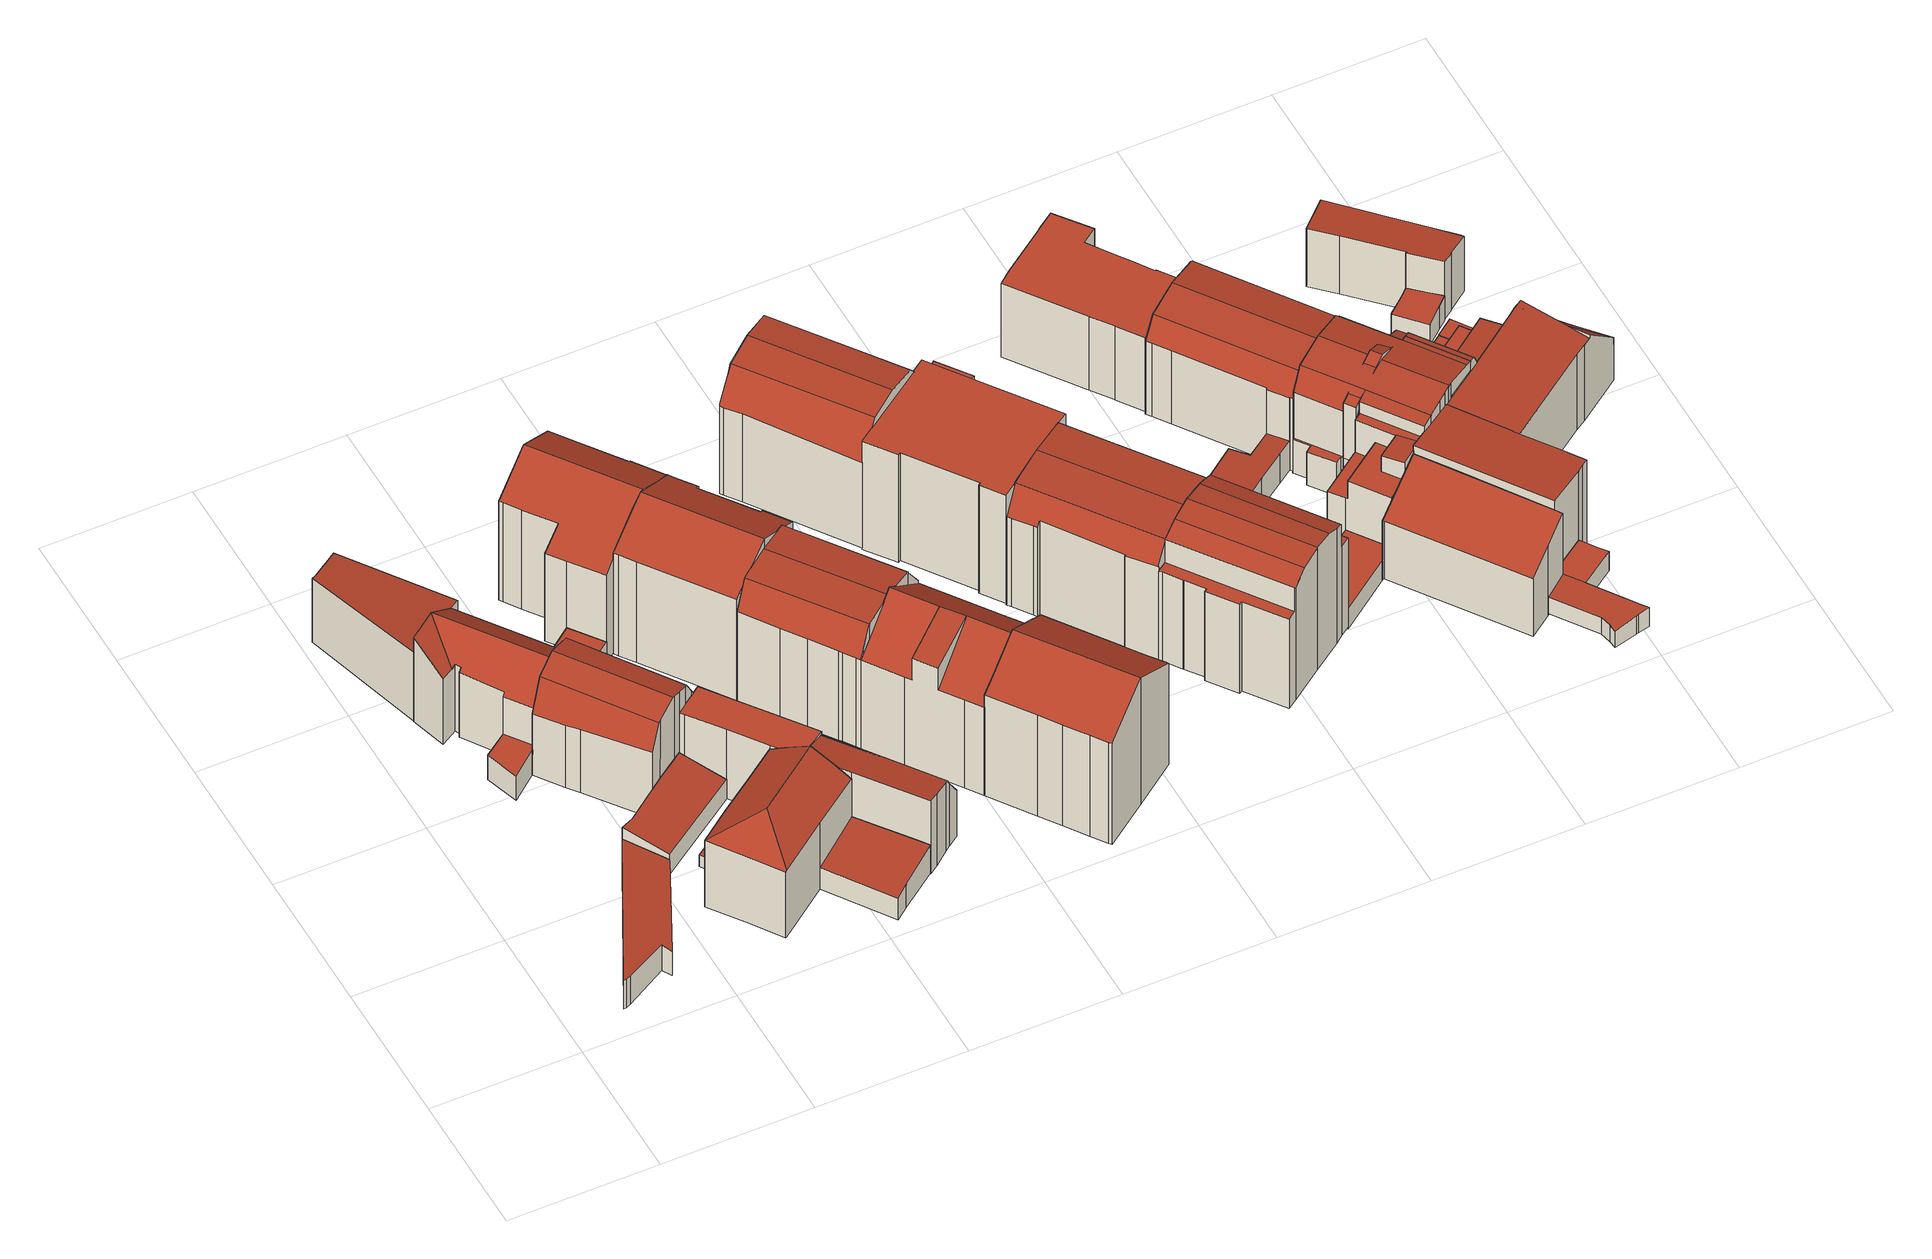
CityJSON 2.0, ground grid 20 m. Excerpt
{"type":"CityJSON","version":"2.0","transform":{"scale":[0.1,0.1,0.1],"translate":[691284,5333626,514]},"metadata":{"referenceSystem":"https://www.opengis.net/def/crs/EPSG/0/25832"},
"CityObjects":{
"building1":{"type":"Building","attributes":{"Gemeindeschluessel":"09162000","HoeheDach":"519.004","HoeheGrund":"514.198","Methode":"2000","NiedrigsteTraufeDesGebaeudes":"518.336","Geometrietyp2DReferenz":"3000","function":"31001_2000","roofType":"1000","measuredHeight":4.81},"geometry":[{"type":"MultiSurface","lod":"2","boundaries":[[[0,1,2,3]],[[4,5,6,7]],[[3,2,5,4]],[[7,8,9,10,0,3,4]],[[8,11,12,9]],[[7,6,11,8]],[[10,13,1,0]],[[9,12,13,10]],[[11,6,5,2,1,13,12]]],"semantics":{"surfaces":[{"type":"WallSurface"},{"type":"GroundSurface"},{"type":"RoofSurface"}],"values":[0,0,0,1,0,0,0,0,2]}}]},
"building2":{"type":"Building","attributes":{"Gemeindeschluessel":"09162000","HoeheDach":"527.493","HoeheGrund":"516.050","Methode":"2000","NiedrigsteTraufeDesGebaeudes":"525.882","Geometrietyp2DReferenz":"3000","function":"31001_1000","roofType":"9999","measuredHeight":11.44,"storeysAboveGround":3},"geometry":[{"type":"MultiSurface","lod":"2","boundaries":[[[14,15,16,17]],[[17,16,18,19]],[[20,14,17,19,21,22,23]],[[23,24,25,20]],[[22,26,24,23]],[[19,18,27,21]],[[21,27,26,22]],[[24,26,27,18,16,15,25]],[[20,25,15,14]]],"semantics":{"surfaces":[{"type":"WallSurface"},{"type":"GroundSurface"},{"type":"RoofSurface"}],"values":[0,0,1,0,0,0,0,2,0]}}]},
"building3":{"type":"Building","attributes":{"Gemeindeschluessel":"09162000","HoeheDach":"530.100","HoeheGrund":"515.892","Methode":"2000","NiedrigsteTraufeDesGebaeudes":"519.700","Geometrietyp2DReferenz":"3000","function":"31001_9998","roofType":"3100","measuredHeight":14.21,"storeysAboveGround":3},"geometry":[{"type":"MultiSurface","lod":"2","boundaries":[[[28,29,30,31,32,33,34,35,36,37]],[[38,39,30,29,40]],[[41,42,43,44,45,46,47]],[[48,34,33,49]],[[50,51,52,53]],[[31,54,55,32]],[[50,56,37,36,57,51]],[[57,36,35,58]],[[48,59,60,58,35,34]],[[61,62,63,64,65,66]],[[47,46,67]],[[39,68,54,31,30]],[[69,70,43,42]],[[41,47,71,72]],[[61,66,73,74]],[[75,72,71,76,77,78,79]],[[80,81,45,44]],[[82,83,70,69]],[[83,82,74,73]],[[67,46,45,81]],[[62,84,40,29,63]],[[52,51,57,58,60]],[[75,56,50,53,59,48,49,55,54,68,85,84,62,61,74,82,69,42,41,72]],[[71,47,67,76]],[[28,79,78,64,63,29]],[[49,33,32,55]],[[77,76,67,81]],[[53,52,60,59]],[[78,77,81,80,65,64]],[[38,85,68,39]],[[85,38,40,84]],[[56,75,79,28,37]],[[83,73,66,65,80,44,43,70]]],"semantics":{"surfaces":[{"type":"RoofSurface"},{"type":"WallSurface"},{"type":"GroundSurface"}],"values":[0,0,1,1,1,1,1,1,1,1,0,1,1,1,1,1,1,1,1,0,1,0,2,0,0,1,0,1,1,1,1,1,0]}}]},
"building4":{"type":"Building","attributes":{"Gemeindeschluessel":"09162000","HoeheDach":"520.916","HoeheGrund":"515.870","Methode":"2000","NiedrigsteTraufeDesGebaeudes":"519.174","Geometrietyp2DReferenz":"3000","function":"31001_2000","roofType":"2100","measuredHeight":5.05},"geometry":[{"type":"MultiSurface","lod":"2","boundaries":[[[86,87,88,89]],[[90,91,92,93]],[[93,92,94,95]],[[89,88,96,97]],[[98,99,100,101]],[[95,102,86,89,97,98,101,90,93]],[[101,100,91,90]],[[92,91,100,99,96,88,87,103,94]],[[95,94,103,102]],[[102,103,87,86]],[[97,96,99,98]]],"semantics":{"surfaces":[{"type":"WallSurface"},{"type":"GroundSurface"},{"type":"RoofSurface"}],"values":[0,0,0,0,0,1,0,2,0,0,0]}}]},
"building5":{"type":"Building","attributes":{"Gemeindeschluessel":"09162000","HoeheDach":"517.820","HoeheGrund":"515.875","Methode":"2000","NiedrigsteTraufeDesGebaeudes":"517.820","Geometrietyp2DReferenz":"3000","function":"31001_2000","roofType":"1000","measuredHeight":1.95},"geometry":[{"type":"MultiSurface","lod":"2","boundaries":[[[104,105,106,107]],[[107,108,109,104]],[[106,110,108,107]],[[108,110,111,109]],[[104,109,111,105]],[[105,111,110,106]]],"semantics":{"surfaces":[{"type":"GroundSurface"},{"type":"WallSurface"},{"type":"RoofSurface"}],"values":[0,1,1,2,1,1]}}]},
"building6":{"type":"Building","attributes":{"Gemeindeschluessel":"09162000","HoeheDach":"531.480","HoeheGrund":"515.932","Methode":"2000","NiedrigsteTraufeDesGebaeudes":"526.236","Geometrietyp2DReferenz":"3000","function":"31001_1000","roofType":"3100","measuredHeight":15.55,"storeysAboveGround":3},"geometry":[{"type":"MultiSurface","lod":"2","boundaries":[[[112,113,114,115,116,117,118,119]],[[72,75,114,113,120]],[[121,122,72,120]],[[89,97,117,116,123]],[[124,125,126,50]],[[98,118,117,97]],[[127,98,97,89,86,128,124,50,56,75,72,122,129]],[[128,130,125,124]],[[122,121,131,129]],[[127,129,131,112,119]],[[132,56,50,126]],[[86,89,123,133,134]],[[132,126,125,130,134,133]],[[86,134,130,128]],[[112,131,121,120,113]],[[133,123,116,115,132]],[[75,56,132,115,114]],[[127,119,118,98]]],"semantics":{"surfaces":[{"type":"RoofSurface"},{"type":"WallSurface"},{"type":"GroundSurface"}],"values":[0,1,1,1,1,1,2,1,1,1,1,1,0,1,0,0,1,1]}}]},
"building7":{"type":"Building","attributes":{"Gemeindeschluessel":"09162000","HoeheDach":"530.020","HoeheGrund":"515.880","Methode":"1000","NiedrigsteTraufeDesGebaeudes":"526.925","Geometrietyp2DReferenz":"3000","function":"31001_9998","roofType":"3200","measuredHeight":14.14,"storeysAboveGround":3},"geometry":[{"type":"MultiSurface","lod":"2","boundaries":[[[135,136,137,138]],[[106,139,136,135]],[[140,141,142,143,144,145,146,107,106,135,138,147,148,149,150,151]],[[152,153,154,155,156,157]],[[143,142,141,140,158,155,154,153]],[[107,159,139,106]],[[157,156,160,161,162,137,136,139,159,163]],[[151,164,158,140]],[[138,137,162,147]],[[146,163,159,107]],[[147,162,161,148]],[[145,144,143,153,152,157,163,146]],[[160,165,150,149,148,161]],[[150,165,164,151]],[[158,164,165,160,156,155]]],"semantics":{"surfaces":[{"type":"WallSurface"},{"type":"GroundSurface"},{"type":"RoofSurface"}],"values":[0,0,1,2,0,0,2,0,0,0,0,0,0,0,2]}}]},
"building8":{"type":"Building","attributes":{"Gemeindeschluessel":"09162000","HoeheDach":"519.552","HoeheGrund":"515.950","Methode":"1000","NiedrigsteTraufeDesGebaeudes":"519.552","Geometrietyp2DReferenz":"3000","function":"31001_2000","roofType":"1000","measuredHeight":3.6},"geometry":[{"type":"MultiSurface","lod":"2","boundaries":[[[166,167,168,169]],[[41,170,171,42]],[[42,166,169,41]],[[169,168,170,41]],[[42,171,167,166]],[[170,168,167,171]]],"semantics":{"surfaces":[{"type":"WallSurface"},{"type":"GroundSurface"},{"type":"RoofSurface"}],"values":[0,0,1,0,0,2]}}]},
"building9":{"type":"Building","attributes":{"Gemeindeschluessel":"09162000","HoeheDach":"520.710","HoeheGrund":"515.980","Methode":"1000","NiedrigsteTraufeDesGebaeudes":"519.557","Geometrietyp2DReferenz":"3000","function":"31001_2000","roofType":"1000","measuredHeight":4.73},"geometry":[{"type":"MultiSurface","lod":"2","boundaries":[[[172,173,174,175]],[[176,177,178,179,175,174]],[[180,181,178,177,182,183]],[[184,183,182,177,176,174,173]],[[180,183,184,185]],[[185,184,173,172]],[[181,180,185,172,175,179,178]]],"semantics":{"surfaces":[{"type":"WallSurface"},{"type":"RoofSurface"},{"type":"GroundSurface"}],"values":[0,0,0,1,0,0,2]}}]},
"building10":{"type":"Building","attributes":{"Gemeindeschluessel":"09162000","HoeheDach":"527.650","HoeheGrund":"516.020","Methode":"2000","NiedrigsteTraufeDesGebaeudes":"523.802","Geometrietyp2DReferenz":"3000","function":"31001_9998","roofType":"1000","measuredHeight":11.63,"storeysAboveGround":2},"geometry":[{"type":"MultiSurface","lod":"2","boundaries":[[[186,187,188,189]],[[190,191,192,193]],[[194,195,196,197]],[[198,199,193,192,189,188,200]],[[198,200,201,202]],[[203,204,205,206]],[[205,187,186,207,208,209,210,206]],[[211,212,213,214]],[[215,213,212,201,200,188,187,205,204,196,195]],[[216,217,191,190]],[[218,215,195,194]],[[189,192,191,217,208,207,186]],[[197,196,204,203]],[[209,208,217,216]],[[199,198,202,211,214,218,194,197,203,206,210,209,216,190,193]],[[214,213,215,218]],[[202,201,212,211]]],"semantics":{"surfaces":[{"type":"WallSurface"},{"type":"RoofSurface"},{"type":"GroundSurface"}],"values":[0,0,0,0,0,0,0,0,1,0,0,1,0,0,2,0,0]}}]},
"building11":{"type":"Building","attributes":{"Gemeindeschluessel":"09162000","HoeheDach":"528.101","HoeheGrund":"515.810","Methode":"2000","NiedrigsteTraufeDesGebaeudes":"523.572","Geometrietyp2DReferenz":"3000","function":"31001_9998","roofType":"2100","measuredHeight":12.29,"storeysAboveGround":2},"geometry":[{"type":"MultiSurface","lod":"2","boundaries":[[[219,220,221,222,223]],[[224,225,226,227]],[[224,228,229,220,219,230,225]],[[231,232,233,223,222,234,235,236,237]],[[238,239,240,241]],[[227,226,239,238]],[[242,243,244,240,239,226,225,230,233,232,231]],[[245,221,220,229]],[[223,233,230,219]],[[246,244,243,247]],[[248,247,243,242,231,237]],[[229,228,224,227,238,241,246,247,248,237,236,235,234,245]],[[234,222,221,245]],[[241,240,244,246]]],"semantics":{"surfaces":[{"type":"RoofSurface"},{"type":"WallSurface"},{"type":"GroundSurface"}],"values":[0,1,1,1,1,1,0,1,1,1,1,2,1,1]}}]},
"building12":{"type":"Building","attributes":{"Gemeindeschluessel":"09162000","HoeheDach":"536.307","HoeheGrund":"515.990","Methode":"2000","NiedrigsteTraufeDesGebaeudes":"530.764","Geometrietyp2DReferenz":"3000","function":"31001_9998","roofType":"3100","measuredHeight":20.32,"storeysAboveGround":4},"geometry":[{"type":"MultiSurface","lod":"2","boundaries":[[[249,250,251,252]],[[253,254,255,256]],[[257,258,254,253]],[[259,260,261,262]],[[252,251,263,264]],[[249,265,262,261,266,250]],[[267,268,269,270]],[[253,256,271,259,262,265,249,252,264,272,273,274,275,267,270,276,277,278,279,280,281,257]],[[277,282,283,278]],[[259,271,256,255,284,260]],[[285,286,287,274,273,272]],[[280,288,289,281]],[[281,289,258,257]],[[264,263,285,272]],[[275,290,268,267]],[[268,290,287,286,285,263,251,250,266,261,260,284,291,269]],[[269,291,282,277,276,270]],[[274,287,290,275]],[[292,288,280,279,278,283]],[[284,255,254,258,289,288,292,283,282,291]]],"semantics":{"surfaces":[{"type":"WallSurface"},{"type":"GroundSurface"},{"type":"RoofSurface"}],"values":[0,0,0,0,0,0,0,1,0,0,0,0,0,0,0,2,0,0,0,2]}}]},
"building13":{"type":"Building","attributes":{"Gemeindeschluessel":"09162000","HoeheDach":"536.549","HoeheGrund":"515.920","Methode":"1000","NiedrigsteTraufeDesGebaeudes":"532.837","Geometrietyp2DReferenz":"3000","function":"31001_1000","roofType":"3100","measuredHeight":20.63,"storeysAboveGround":4},"geometry":[{"type":"MultiSurface","lod":"2","boundaries":[[[293,294,295,296,297,298,299,300,301]],[[300,299,302,303,304,305]],[[303,302,306,307]],[[308,297,296,309]],[[310,295,294,311]],[[308,312,313,314,298,297]],[[315,316,317,318]],[[319,301,300,305]],[[320,321,322,323]],[[318,317,324,325]],[[307,306,326,327]],[[328,329,330,331]],[[311,294,293,332]],[[309,296,295,310]],[[323,322,316,315]],[[298,314,324,317,316,322,321,330,329,326,306,302,299]],[[332,293,301,319]],[[331,330,321,320]],[[313,312,308,309,310,311,332,319,305,304,303,307,327,328,331,320,323,315,318,325]],[[329,328,327,326]],[[325,324,314,313]]],"semantics":{"surfaces":[{"type":"RoofSurface"},{"type":"WallSurface"},{"type":"GroundSurface"}],"values":[0,1,1,1,1,1,1,1,1,1,1,1,1,1,1,0,1,1,2,1,1]}}]},
"building14":{"type":"Building","attributes":{"Gemeindeschluessel":"09162000","HoeheDach":"535.308","HoeheGrund":"515.758","Methode":"2000","NiedrigsteTraufeDesGebaeudes":"530.744","Geometrietyp2DReferenz":"3000","function":"31001_9998","roofType":"3100","measuredHeight":19.55,"storeysAboveGround":4},"geometry":[{"type":"MultiSurface","lod":"2","boundaries":[[[333,334,335,336]],[[337,338,339,340,341,342,335,334,343,344]],[[345,343,334,333]],[[339,346,347,348,349,340]],[[350,351,352,353]],[[336,335,342,354]],[[355,356,353,352,357]],[[358,359,346,339,338]],[[360,361,362,363]],[[364,365,366,367,368]],[[351,350,369,370]],[[371,344,343,345]],[[372,337,344,371]],[[356,359,358,372,371,345,333,336,354,373,374,365,364,360,363,369,350,353]],[[357,352,351,370,362,361,368,367]],[[364,368,361,360]],[[354,342,341,373]],[[365,374,349,348,366]],[[363,362,370,369]],[[337,372,358,338]],[[374,373,341,340,349]],[[357,367,366,348,347,355]],[[359,356,355,347,346]]],"semantics":{"surfaces":[{"type":"WallSurface"},{"type":"RoofSurface"},{"type":"GroundSurface"}],"values":[0,1,0,1,0,0,0,0,0,0,0,0,0,2,1,0,0,0,0,0,0,1,0]}}]},
"building15":{"type":"Building","attributes":{"Gemeindeschluessel":"09162000","HoeheDach":"536.430","HoeheGrund":"515.758","Methode":"2000","NiedrigsteTraufeDesGebaeudes":"530.339","Geometrietyp2DReferenz":"3000","function":"31001_9998","roofType":"2100","measuredHeight":20.67,"storeysAboveGround":4},"geometry":[{"type":"MultiSurface","lod":"2","boundaries":[[[375,376,377,378]],[[379,377,376,380,381,382,383]],[[353,384,385,350]],[[378,377,379,386]],[[387,382,388,389]],[[390,391,375,378,386,392,393,372,358,359,356,353,350,394,395,396,397,398]],[[391,390,399,381,380]],[[400,401,402,403,404,385,384,405,406,388,382,381,399]],[[391,380,376,375]],[[337,407,408,388,406,409,410]],[[395,403,402,396]],[[406,405,356,359,409]],[[396,402,401,397]],[[337,372,393,407]],[[394,404,403,395]],[[372,337,410,358]],[[356,405,384,353]],[[392,386,379,383,387,389,408,407,393]],[[382,387,383]],[[358,410,409,359]],[[394,350,385,404]],[[390,398,400,399]],[[408,389,388]],[[398,397,401,400]]],"semantics":{"surfaces":[{"type":"WallSurface"},{"type":"RoofSurface"},{"type":"GroundSurface"}],"values":[0,1,0,0,1,2,0,1,0,1,0,0,0,0,0,0,0,0,0,0,0,0,0,0]}}]},
"building16":{"type":"Building","attributes":{"Gemeindeschluessel":"09162000","HoeheDach":"537.114","HoeheGrund":"515.760","Methode":"1000","NiedrigsteTraufeDesGebaeudes":"532.757","Geometrietyp2DReferenz":"3000","function":"31001_9998","roofType":"3100","measuredHeight":21.35,"storeysAboveGround":4},"geometry":[{"type":"MultiSurface","lod":"2","boundaries":[[[411,412,413,378]],[[414,415,416,390,417,391]],[[418,419,412,411]],[[420,421,422,423,424,416,415]],[[375,425,414,391]],[[426,422,421,427]],[[398,424,423,428]],[[429,430,431,432]],[[433,420,430,429]],[[428,423,422,426]],[[433,429,432,434,418,411,378,375,391,417,390,398,428,426,427]],[[378,413,425,375]],[[390,416,424,398]],[[432,431,435,434]],[[412,419,435,431,430,420,415,414,425,413]],[[434,435,419,418]],[[427,421,420,433]]],"semantics":{"surfaces":[{"type":"WallSurface"},{"type":"RoofSurface"},{"type":"GroundSurface"}],"values":[0,0,0,1,0,0,0,0,0,0,2,0,0,0,1,0,0]}}]},
"building17":{"type":"Building","attributes":{"Gemeindeschluessel":"09162000","HoeheDach":"535.720","HoeheGrund":"515.846","Methode":"2000","NiedrigsteTraufeDesGebaeudes":"530.258","Geometrietyp2DReferenz":"3000","function":"31001_9998","roofType":"3100","measuredHeight":19.87,"storeysAboveGround":4},"geometry":[{"type":"MultiSurface","lod":"2","boundaries":[[[436,437,438,439]],[[440,441,442,443,444,445,446,447,448,449,450,451,452]],[[453,447,446,454]],[[441,455,456,442]],[[448,457,458,449]],[[459,440,452,460]],[[460,452,451,450,461,437,436,462]],[[445,463,454,446]],[[453,454,463,438,437,461,458,457]],[[444,464,465,439,438,463,445]],[[449,458,461,450]],[[440,459,455,441]],[[459,460,462,465,464,466,456,455]],[[443,466,464,444]],[[436,439,465,462]],[[447,453,457,448]],[[442,456,466,443]]],"semantics":{"surfaces":[{"type":"RoofSurface"},{"type":"GroundSurface"},{"type":"WallSurface"}],"values":[0,1,2,2,2,2,2,2,0,2,2,2,0,2,0,2,2]}}]},
"building18":{"type":"Building","attributes":{"Gemeindeschluessel":"09162000","HoeheDach":"533.993","HoeheGrund":"515.810","Methode":"1000","NiedrigsteTraufeDesGebaeudes":"533.993","Geometrietyp2DReferenz":"3000","function":"31001_9998","roofType":"1000","measuredHeight":18.18,"storeysAboveGround":5},"geometry":[{"type":"MultiSurface","lod":"2","boundaries":[[[467,468,469,470,471,472]],[[473,474,475,476,477,478,468,467,472,479,480,481,482]],[[477,483,484,478]],[[474,485,486,475]],[[478,484,469,468]],[[482,487,488,473]],[[470,469,484,483,489,486,485,488,487,490,491,492,471]],[[471,492,491,480,479,472]],[[473,488,485,474]],[[481,490,487,482]],[[480,491,490,481]],[[476,489,483,477]],[[475,486,489,476]]],"semantics":{"surfaces":[{"type":"WallSurface"},{"type":"GroundSurface"},{"type":"RoofSurface"}],"values":[0,1,0,0,0,0,2,0,0,0,0,0,0]}}]},
"building19":{"type":"Building","attributes":{"Gemeindeschluessel":"09162000","HoeheDach":"518.850","HoeheGrund":"515.830","Methode":"1000","NiedrigsteTraufeDesGebaeudes":"518.850","Geometrietyp2DReferenz":"3000","function":"31001_2000","roofType":"1000","measuredHeight":3.02},"geometry":[{"type":"MultiSurface","lod":"2","boundaries":[[[493,494,495,496]],[[497,495,494,498]],[[499,498,494,493]],[[496,495,497,500]],[[500,497,498,499]],[[499,493,496,500]]],"semantics":{"surfaces":[{"type":"WallSurface"},{"type":"RoofSurface"},{"type":"GroundSurface"}],"values":[0,1,0,0,0,2]}}]},
"building20":{"type":"Building","attributes":{"Gemeindeschluessel":"09162000","HoeheDach":"535.859","HoeheGrund":"515.369","Methode":"2000","NiedrigsteTraufeDesGebaeudes":"530.400","Geometrietyp2DReferenz":"3000","function":"31001_9998","roofType":"3100","measuredHeight":20.49,"storeysAboveGround":5},"geometry":[{"type":"MultiSurface","lod":"2","boundaries":[[[501,502,503,504,505,506]],[[507,508,509,510]],[[511,512,513,514]],[[515,516,517,518]],[[501,519,520,502]],[[521,522,523,524]],[[525,526,527,528]],[[529,530,531,532]],[[533,534,535,536,537]],[[536,535,538,539,540]],[[541,533,537,542]],[[543,544,545,519,501,506]],[[524,523,516,515]],[[543,546,547,507,510,548,549,511,514,550,525,528,551,552,553,554,555,556,557,558,521,524,515,518,529,532,559,544]],[[559,560,545,544]],[[560,559,532,531]],[[555,554,503,502,520,561]],[[553,552,542,537,536,540,504,503,554]],[[539,505,504,540]],[[548,562,563,549]],[[549,563,512,511]],[[556,564,565,557]],[[526,566,513,512,563,562,509,508,541,542,567,527]],[[550,566,526,525]],[[507,547,534,533,541,508]],[[518,517,530,529]],[[555,561,564,556]],[[547,546,538,535,534]],[[514,513,566,550]],[[528,527,567,551]],[[520,519,545,560,531,530,517,516,523,522,568,565,564,561]],[[510,509,562,548]],[[551,567,542,552]],[[557,565,568,558]],[[558,568,522,521]],[[546,543,506,505,539,538]]],"semantics":{"surfaces":[{"type":"RoofSurface"},{"type":"WallSurface"},{"type":"GroundSurface"}],"values":[0,1,1,1,1,1,1,1,0,0,1,1,1,2,1,1,1,1,0,1,1,1,0,1,1,1,1,1,1,1,0,1,1,1,1,1]}}]},
"building21":{"type":"Building","attributes":{"Gemeindeschluessel":"09162000","HoeheDach":"530.270","HoeheGrund":"515.600","Methode":"2000","NiedrigsteTraufeDesGebaeudes":"530.270","Geometrietyp2DReferenz":"3000","function":"51009_1610","roofType":"1000","measuredHeight":14.67},"geometry":[{"type":"MultiSurface","lod":"2","boundaries":[[[569,570,571,572]],[[573,574,575,571,570,576,577]],[[578,576,570,569]],[[572,571,575,579]],[[580,578,569,572,579,581,582]],[[581,574,573,582]],[[580,577,576,578]],[[582,573,577,580]],[[579,575,574,581]]],"semantics":{"surfaces":[{"type":"WallSurface"},{"type":"RoofSurface"},{"type":"GroundSurface"}],"values":[0,1,0,0,2,0,0,0,0]}}]},
"building22":{"type":"Building","attributes":{"Gemeindeschluessel":"09162000","HoeheDach":"534.710","HoeheGrund":"515.458","Methode":"2000","NiedrigsteTraufeDesGebaeudes":"520.038","Geometrietyp2DReferenz":"3000","function":"31001_9998","roofType":"3100","measuredHeight":19.25,"storeysAboveGround":4},"geometry":[{"type":"MultiSurface","lod":"2","boundaries":[[[583,584,585,586]],[[587,588,589,590]],[[591,592,593,594,595,596]],[[597,598,599,600]],[[601,602,603,604,605]],[[606,607,608,609,610,611]],[[612,613,614,615,616,595,594,617,618,619,620,621]],[[622,623,624,625]],[[626,627,608,607]],[[628,629,630,631]],[[632,633,634,635]],[[636,637,588,587]],[[596,595,616,638]],[[639,640,641,642]],[[625,624,643,644]],[[645,620,619,646]],[[645,647,648,621,620]],[[649,650,651,652]],[[644,643,653,654]],[[632,655,612,621,648,633]],[[656,657,658,659]],[[660,601,605,661,662,663]],[[664,665,592,591]],[[666,667,668,669]],[[670,671,655,632,635,640,639]],[[664,591,596,638,653,643,624,623,628,631]],[[646,619,618,672]],[[660,663,657,656]],[[600,599,673,674]],[[674,673,627,626]],[[671,675,613,612,655]],[[676,617,594,593]],[[652,651,677,678]],[[669,668,679,680]],[[622,659,658,629,628,623]],[[681,654,653,638,616,615]],[[604,603,682,679,668,667,683]],[[673,599,598,630,629,658,657,663,662,609,608,627]],[[597,665,664,631,630,598]],[[642,641,650,649]],[[684,614,613,675]],[[685,682,603,602]],[[661,605,604,683,611,610]],[[637,585,584,686,677,651,650,641,640,635,634,589,588]],[[681,615,614,684]],[[586,585,637,636]],[[680,679,682,685]],[[601,660,656,659,622,625,644,654,681,684,675,671,670,639,642,649,652,678,687,583,586,636,587,590,647,645,646,672,676,593,592,665,597,600,674,626,607,606,666,669,680,685,602]],[[647,590,589,634,633,648]],[[678,677,686,687]],[[662,661,610,609]],[[666,606,611,683,667]],[[687,686,584,583]],[[672,618,617,676]]],"semantics":{"surfaces":[{"type":"WallSurface"},{"type":"RoofSurface"},{"type":"GroundSurface"}],"values":[0,0,0,0,0,0,1,0,0,0,1,0,0,0,0,0,0,0,0,1,0,0,0,0,0,1,0,0,0,0,0,0,0,0,0,0,1,1,0,0,0,0,1,1,0,0,0,2,0,0,1,0,0,0]}}]},
"building23":{"type":"Building","attributes":{"Gemeindeschluessel":"09162000","HoeheDach":"518.403","HoeheGrund":"515.100","Methode":"1000","NiedrigsteTraufeDesGebaeudes":"518.403","Geometrietyp2DReferenz":"3000","function":"31001_9998","roofType":"1000","measuredHeight":3.3,"storeysAboveGround":1},"geometry":[{"type":"MultiSurface","lod":"2","boundaries":[[[688,689,690,691]],[[689,692,693,694,695,690]],[[696,693,692,697]],[[697,688,691,698,699,696]],[[690,695,694,699,698,691]],[[697,692,689,688]],[[699,694,693,696]]],"semantics":{"surfaces":[{"type":"WallSurface"},{"type":"RoofSurface"},{"type":"GroundSurface"}],"values":[0,1,0,2,0,0,0]}}]},
"building24":{"type":"Building","attributes":{"Gemeindeschluessel":"09162000","HoeheDach":"528.251","HoeheGrund":"515.930","Methode":"2000","NiedrigsteTraufeDesGebaeudes":"519.371","Geometrietyp2DReferenz":"3000","function":"31001_9998","roofType":"1000","measuredHeight":12.32,"storeysAboveGround":4},"geometry":[{"type":"MultiSurface","lod":"2","boundaries":[[[700,701,702,703]],[[704,705,706,707]],[[708,709,710,711]],[[712,713,714,708,711,715,700,703,716,717,718,704,707,719,720,721,722,723,724,725,726]],[[701,727,710,709,728,729,730,731,732,733,734,706,705,735,736,737,702]],[[733,732,721,720,719,734]],[[738,739,740,741,742]],[[707,706,734,719]],[[729,738,742,730]],[[714,728,709,708]],[[741,740,726,725,724,743]],[[741,743,742]],[[703,702,737,716]],[[714,713,712,739,738,729,728]],[[715,711,710,727,701,700]],[[731,730,742,743,724,723,722]],[[716,737,736,717]],[[736,735,705,704,718,717]],[[721,732,731,722]],[[726,740,739,712]]],"semantics":{"surfaces":[{"type":"WallSurface"},{"type":"GroundSurface"},{"type":"RoofSurface"}],"values":[0,0,0,1,2,0,2,0,0,0,0,2,0,0,0,0,0,0,0,0]}}]},
"building25":{"type":"Building","attributes":{"Gemeindeschluessel":"09162000","HoeheDach":"529.175","HoeheGrund":"515.410","Methode":"1000","NiedrigsteTraufeDesGebaeudes":"525.051","Geometrietyp2DReferenz":"3000","function":"31001_1000","roofType":"2100","measuredHeight":13.77,"storeysAboveGround":2},"geometry":[{"type":"MultiSurface","lod":"2","boundaries":[[[744,745,746,747,748,749]],[[750,751,752,753]],[[753,752,746,745]],[[754,755,756,757]],[[758,759,760,761,756,755]],[[749,748,754,757]],[[760,759,762,763]],[[753,745,744,749,757,756,761,760,763,750]],[[763,762,751,750]],[[748,747,746,752,751,762,759,758,755,754]]],"semantics":{"surfaces":[{"type":"WallSurface"},{"type":"GroundSurface"},{"type":"RoofSurface"}],"values":[0,0,0,0,0,0,0,1,0,2]}}]},
"building26":{"type":"Building","attributes":{"Gemeindeschluessel":"09162000","HoeheDach":"532.420","HoeheGrund":"515.209","Methode":"2000","NiedrigsteTraufeDesGebaeudes":"520.820","Geometrietyp2DReferenz":"3000","function":"31001_9998","roofType":"3100","measuredHeight":17.21,"storeysAboveGround":5},"geometry":[{"type":"MultiSurface","lod":"2","boundaries":[[[764,765,766,767,768]],[[769,770,771,772,773,774,775]],[[776,777,778,779,780]],[[781,782,783,784]],[[785,786,787,788,789]],[[790,791,792,793,794,795]],[[765,796,797,766]],[[773,772,798,795,794]],[[799,800,785,789,797,796]],[[801,802,803,804,779,778,805]],[[806,807,808,783,782,809,775,774,793,792]],[[810,811,772,771]],[[812,813,814,787,786]],[[815,809,782,781]],[[788,816,817,770,769,818,819]],[[817,810,771,770]],[[820,806,792,791]],[[821,822,823,803,802]],[[824,825,826,811]],[[827,828,826,825]],[[821,829,827,825,824,830,831,832,833,834,815,781,784,835,836,820,791,790,777,776,822]],[[804,837,780,779]],[[835,808,807,836]],[[800,812,786,785]],[[788,819,767,766,797,789]],[[829,838,828,827]],[[832,831,799,796,765,764]],[[788,787,814,816]],[[832,764,768,833]],[[815,834,818,769,775,809]],[[777,790,795,798,805,778]],[[831,830,813,812,800,799]],[[804,839,837]],[[830,824,811,810,817,816,814,813]],[[772,811,826,828,838,801,805,798]],[[803,823,839,804]],[[784,783,808,835]],[[836,807,806,820]],[[774,773,794,793]],[[822,776,780,837,839,823]],[[834,833,768,767,819,818]],[[829,821,802,801,838]]],"semantics":{"surfaces":[{"type":"RoofSurface"},{"type":"WallSurface"},{"type":"GroundSurface"}],"values":[0,1,1,1,1,1,1,0,0,0,0,0,0,1,0,1,1,1,1,1,2,0,1,1,1,1,1,1,1,1,1,1,1,1,0,0,1,1,1,1,1,1]}}]},
"building27":{"type":"Building","attributes":{"Gemeindeschluessel":"09162000","HoeheDach":"532.870","HoeheGrund":"515.170","Methode":"1000","NiedrigsteTraufeDesGebaeudes":"530.035","Geometrietyp2DReferenz":"3000","function":"51009_1610","roofType":"3100","measuredHeight":17.7},"geometry":[{"type":"MultiSurface","lod":"2","boundaries":[[[815,840,841,781]],[[841,842,843,844,845,781]],[[846,847,843,842]],[[815,848,849,847,846,840]],[[848,815,781,845,844,849]],[[840,846,842,841]],[[844,843,847,849]]],"semantics":{"surfaces":[{"type":"WallSurface"},{"type":"RoofSurface"},{"type":"GroundSurface"}],"values":[0,0,1,0,2,1,0]}}]},
"building28":{"type":"Building","attributes":{"Gemeindeschluessel":"09162000","HoeheDach":"518.919","HoeheGrund":"515.660","Methode":"1000","NiedrigsteTraufeDesGebaeudes":"518.424","Geometrietyp2DReferenz":"3000","function":"31001_2000","roofType":"1000","measuredHeight":3.26},"geometry":[{"type":"MultiSurface","lod":"2","boundaries":[[[850,851,852,853]],[[854,855,856,857]],[[853,852,858,859]],[[856,855,860,861,862,863,858,852,851,864,865]],[[866,864,851,850]],[[867,862,861,868]],[[869,863,862,867]],[[870,860,855,854]],[[857,856,865,871]],[[871,865,864,866]],[[859,858,863,869]],[[871,866,850,853,859,869,867,868,870,854,857]],[[868,861,860,870]]],"semantics":{"surfaces":[{"type":"WallSurface"},{"type":"RoofSurface"},{"type":"GroundSurface"}],"values":[0,0,0,1,0,0,0,0,0,0,0,2,0]}}]},
"building29":{"type":"Building","attributes":{"Gemeindeschluessel":"09162000","HoeheDach":"518.617","HoeheGrund":"515.450","Methode":"1000","NiedrigsteTraufeDesGebaeudes":"518.617","Geometrietyp2DReferenz":"3000","function":"31001_2000","roofType":"1000","measuredHeight":3.17},"geometry":[{"type":"MultiSurface","lod":"2","boundaries":[[[872,873,874,875,876,877,878]],[[879,876,875,880]],[[750,873,872,763]],[[880,875,874,881]],[[760,882,879,880,881,750,763]],[[881,874,873,750]],[[882,877,876,879]],[[760,878,877,882]],[[763,872,878,760]]],"semantics":{"surfaces":[{"type":"RoofSurface"},{"type":"WallSurface"},{"type":"GroundSurface"}],"values":[0,1,1,1,2,1,1,1,1]}}]},
"building30":{"type":"Building","attributes":{"Gemeindeschluessel":"09162000","HoeheDach":"531.482","HoeheGrund":"515.206","Methode":"2000","NiedrigsteTraufeDesGebaeudes":"526.682","Geometrietyp2DReferenz":"3000","function":"31001_9998","roofType":"2100","measuredHeight":16.28},"geometry":[{"type":"MultiSurface","lod":"2","boundaries":[[[883,849,884,885,886,887]],[[888,889,890,844]],[[888,776,891,892,893,889]],[[894,895,887,886,896]],[[776,822,823,839,897,891]],[[897,898,892,891]],[[822,776,888,844,849,883,899]],[[822,899,895,894,823]],[[898,897,839,896,886,885,900]],[[883,887,895,899]],[[893,892,898,900]],[[844,890,884,849]],[[823,894,896,839]],[[900,885,884,890,889,893]]],"semantics":{"surfaces":[{"type":"WallSurface"},{"type":"RoofSurface"},{"type":"GroundSurface"}],"values":[0,0,0,1,0,1,2,0,0,0,0,0,1,1]}}]},
"building31":{"type":"Building","attributes":{"Gemeindeschluessel":"09162000","HoeheDach":"530.607","HoeheGrund":"515.268","Methode":"2000","NiedrigsteTraufeDesGebaeudes":"522.481","Geometrietyp2DReferenz":"3000","function":"31001_1000","roofType":"2100","measuredHeight":15.34,"storeysAboveGround":3},"geometry":[{"type":"MultiSurface","lod":"2","boundaries":[[[901,902,903,904]],[[905,906,907,908,909,910,911,912,913,914,903,902,915,916]],[[917,918,919,920]],[[921,922,923,924]],[[925,915,902,901]],[[926,913,912,927]],[[928,929,930,931]],[[909,932,910]],[[932,933,910]],[[934,911,910]],[[925,924,923,935,916,915]],[[936,937,938,939,940,941,928,931,942,943,944,921,924,925,901,904,945,926,927,946,947,917,920,948]],[[920,919,949,948]],[[933,949,919,918,950,951,910]],[[940,952,953,941]],[[937,907,906,938]],[[947,950,918,917]],[[942,954,955,943]],[[936,948,949,933,932,909,908]],[[946,927,912,911,934,956]],[[952,957,958,935,923,922,959,955,954,930,929,953]],[[931,930,954,942]],[[943,955,959,944]],[[910,951,956,934]],[[916,935,958,905]],[[945,914,913,926]],[[936,908,907,937]],[[952,940,939,957]],[[939,938,906,905,958,957]],[[904,903,914,945]],[[929,928,941,953]],[[944,959,922,921]],[[947,946,956,951,950]]],"semantics":{"surfaces":[{"type":"WallSurface"},{"type":"RoofSurface"},{"type":"GroundSurface"}],"values":[0,1,0,0,0,0,0,0,1,0,0,2,0,1,0,0,0,0,0,0,1,0,0,1,0,0,0,0,0,0,0,0,0]}}]},
"building32":{"type":"Building","attributes":{"Gemeindeschluessel":"09162000","HoeheDach":"529.738","HoeheGrund":"514.950","Methode":"2000","NiedrigsteTraufeDesGebaeudes":"523.780","Geometrietyp2DReferenz":"3000","function":"31001_9998","roofType":"1000","measuredHeight":14.79,"storeysAboveGround":3},"geometry":[{"type":"MultiSurface","lod":"2","boundaries":[[[960,961,962,963,964,965,966,967,968]],[[966,965,964,969,970,971,972,967]],[[973,962,961,960,974,975,976]],[[977,960,968,978]],[[969,964,963,979]],[[980,975,974,981]],[[980,982,976,975]],[[983,978,968,967,972,984,985]],[[986,981,974,960,977]],[[979,987,988,989,990,985,984,972,971,970,969]],[[991,973,976,982]],[[986,977,978,983]],[[990,989,988,991,982,980,981,986,983,985]],[[988,987,979,963,962,973,991]]],"semantics":{"surfaces":[{"type":"RoofSurface"},{"type":"WallSurface"},{"type":"GroundSurface"}],"values":[0,1,1,1,1,0,1,1,1,2,0,0,1,1]}}]},
"building33":{"type":"Building","attributes":{"Gemeindeschluessel":"09162000","HoeheDach":"519.460","HoeheGrund":"515.270","Methode":"1000","NiedrigsteTraufeDesGebaeudes":"518.616","Geometrietyp2DReferenz":"3000","function":"31001_9998","roofType":"2100","measuredHeight":4.19},"geometry":[{"type":"MultiSurface","lod":"2","boundaries":[[[992,993,994,995]],[[996,997,998,999,1000,1001,1002,1003,994,993]],[[1004,1005,997,996,993,992]],[[1006,1007,1008,1000,999,998]],[[994,1003,1002,1009,1010,995]],[[1006,998,997,1005]],[[1001,1000,1008,1011,1009,1002]],[[1007,1006,1005,1004,992,995,1010,1009,1011,1008]]],"semantics":{"surfaces":[{"type":"WallSurface"},{"type":"RoofSurface"},{"type":"GroundSurface"}],"values":[0,1,0,0,0,0,0,2]}}]},
"building34":{"type":"Building","attributes":{"Gemeindeschluessel":"09162000","HoeheDach":"525.306","HoeheGrund":"515.550","Methode":"1000","NiedrigsteTraufeDesGebaeudes":"524.651","Geometrietyp2DReferenz":"3000","function":"31001_1000","roofType":"1000","measuredHeight":9.76,"storeysAboveGround":2},"geometry":[{"type":"MultiSurface","lod":"2","boundaries":[[[1012,1013,1014,1015,1016,1017,1018,1019,1020,1021,1022]],[[1015,1023,1024,1016]],[[1025,1026,1022,1021,1020,1027]],[[1016,1024,1028,1017]],[[1028,1024,1023,1029,1030,1031,1026,1025,1027,1032,1033]],[[1019,1032,1027,1020]],[[1018,1033,1032,1019]],[[1014,1013,1012,1031,1030,1029]],[[1022,1026,1031,1012]],[[1014,1029,1023,1015]],[[1017,1028,1033,1018]]],"semantics":{"surfaces":[{"type":"GroundSurface"},{"type":"WallSurface"},{"type":"RoofSurface"}],"values":[0,1,1,1,2,1,1,1,1,1,1]}}]}
},
"vertices":[
[77,40,2],[77,40,50],[74,40,50],[74,40,2],[174,242,2],[174,242,50],[211,193,44],[211,193,2],[148,62,2],[141,75,2],[84,43,2],[148,62,43],[141,75,45],[84,43,49],
[13,712,20],[13,712,126],[52,741,119],[52,741,20],[146,609,119],[146,609,20],[8,709,20],[128,596,20],[62,548,20],[56,544,20],[56,544,135],[8,709,127],[62,548,134],[128,596,122],
[185,441,161],[92,570,161],[87,506,128],[92,509,132],[96,501,132],[92,498,128],[126,448,126],[122,445,122],[147,411,122],[157,420,133],[56,544,161],[70,496,129],[62,548,161],[258,496,19],[228,537,19],[228,537,57],[228,536,57],[228,536,60],[229,535,60],[258,496,60],[126,448,19],[92,498,19],[140,406,19],[140,406,60],[105,378,60],[105,378,19],[92,509,19],[96,501,19],[157,420,19],[147,411,60],[122,445,60],[91,423,19],[91,423,60],[146,609,19],[128,596,19],[128,596,126],[132,599,122],[132,599,57],[146,609,57],[227,504,65],[70,496,19],[212,559,19],[212,559,57],[229,475,60],[229,475,19],[149,611,57],[149,611,19],[185,442,19],[225,471,60],[224,471,60],[224,471,122],[185,442,161],[195,511,57],[195,511,60],[194,546,19],[194,546,57],[62,548,19],[56,544,19],
[233,281,19],[233,281,69],[249,293,69],[249,293,19],[324,270,19],[324,270,52],[211,193,52],[211,193,19],[174,242,69],[174,242,19],[277,312,69],[277,312,19],[287,319,19],[287,319,69],[291,314,67],[291,314,19],[191,250,19],[191,250,68],
[247,189,19],[290,219,19],[311,192,19],[267,161,19],[267,161,38],[247,189,38],[311,192,38],[290,219,38],
[302,331,164],[212,461,164],[185,442,174],[184,441,175],[275,311,175],[277,312,174],[287,319,170],[299,328,165],[229,475,126],[320,343,126],[320,343,19],[249,293,165],[165,371,19],[165,371,124],[140,406,122],[299,328,19],[177,356,19],[312,337,19],[177,356,125],[312,337,144],[157,420,164],[247,291,164],[233,281,131],
[357,225,19],[357,225,130],[369,210,141],[369,210,19],[311,192,130],[355,93,19],[287,43,19],[286,43,19],[285,42,19],[258,81,19],[224,128,19],[224,129,19],[382,192,19],[388,183,19],[389,183,19],[408,157,19],[420,140,19],[258,81,130],[285,42,129],[286,43,130],[287,43,130],[298,117,160],[224,128,131],[355,93,130],[267,161,130],[389,183,160],[388,183,160],[382,192,154],[224,129,130],[420,140,130],[408,157,142],
[266,566,19],[266,566,56],[297,525,56],[297,525,19],[258,496,56],[228,537,56],
[355,93,20],[355,93,56],[420,140,67],[420,140,20],[470,73,67],[481,58,67],[481,58,20],[470,73,20],[431,21,20],[480,57,20],[480,57,67],[431,21,59],[414,8,56],[414,8,20],
[325,347,131],[325,347,136],[421,218,136],[421,218,131],[379,307,20],[379,307,98],[437,230,98],[437,230,20],[287,319,20],[287,319,136],[299,328,136],[299,328,20],[382,192,20],[421,218,20],[382,192,136],[369,210,136],[369,210,20],[312,337,20],[312,337,136],[320,343,136],[320,343,20],[325,347,130],[341,358,98],[341,358,20],[325,347,20],[357,225,20],[357,225,136],[324,270,136],[324,270,20],[291,314,136],[368,323,20],[368,323,98],[291,314,20],
[517,85,130],[520,87,125],[535,98,96],[437,230,96],[420,218,130],[513,82,18],[513,82,133],[494,67,138],[494,67,18],[517,85,18],[520,87,18],[517,85,132],[382,192,141],[413,213,133],[420,218,132],[437,230,18],[420,218,18],[413,213,18],[382,192,18],[481,58,18],[481,58,141],[420,140,141],[420,140,18],[383,191,141],[388,183,141],[408,157,141],[535,98,18],[408,157,18],[388,183,18],[383,191,18],
[311,536,20],[311,536,179],[297,525,168],[297,525,20],[423,619,20],[423,619,187],[406,606,199],[406,606,20],[425,620,20],[425,620,186],[369,579,20],[369,579,220],[354,568,210],[354,568,20],[266,566,168],[266,566,20],[321,543,20],[321,543,186],[234,667,20],[234,667,187],[231,671,187],[231,671,20],[373,582,20],[249,589,20],[275,607,20],[276,608,20],[248,647,20],[282,708,20],[332,745,20],[335,741,20],[349,721,20],[394,659,20],[396,660,20],[332,745,187],[335,741,187],[373,582,223],[249,589,168],[275,607,186],[276,608,187],[394,659,187],[396,660,186],[248,647,187],[282,708,223],[349,721,187],
[315,530,189],[329,511,189],[405,405,189],[423,418,201],[461,445,225],[462,446,225],[368,578,225],[354,568,217],[311,536,189],[369,579,225],[369,579,19],[368,578,19],[354,568,19],[406,606,200],[406,606,19],[461,445,19],[423,418,19],[405,405,19],[329,511,19],[462,446,19],[498,472,19],[498,472,202],[492,516,19],[492,516,191],[496,519,188],[496,519,19],[311,536,19],[447,586,19],[447,586,189],[443,583,191],[443,583,19],[519,487,188],[519,487,19],[423,619,189],[423,619,19],[427,613,19],[427,613,189],[441,594,189],[441,594,19],[315,530,19],
[482,297,18],[482,297,168],[459,329,169],[459,329,18],[499,273,167],[504,276,179],[516,285,208],[421,416,208],[405,404,170],[438,358,169],[485,293,168],[495,278,168],[485,293,18],[517,285,208],[555,312,213],[459,444,213],[423,418,208],[615,354,18],[615,354,169],[595,340,205],[595,340,18],[438,358,18],[558,314,213],[558,314,18],[594,339,208],[504,276,18],[517,285,18],[519,487,18],[519,487,169],[598,378,168],[598,378,18],[498,472,18],[461,445,18],[461,445,213],[497,472,208],[498,472,207],[611,359,18],[611,359,169],[495,278,18],[499,273,18],[405,404,18],[423,418,18],
[614,156,18],[614,156,188],[593,141,167],[593,141,18],[578,162,167],[650,183,224],[651,183,224],[616,232,224],[558,190,167],[595,340,185],[615,354,165],[578,162,18],[558,190,203],[595,260,224],[538,218,203],[689,211,18],[650,183,18],[556,193,18],[532,226,18],[680,264,18],[693,247,18],[699,238,18],[707,227,18],[709,225,18],[689,211,184],[709,225,163],[707,227,164],[699,238,164],[693,247,164],[680,264,164],[558,314,224],[557,314,224],[532,226,167],[538,218,167],[517,285,184],[504,276,172],
[633,85,18],[633,85,188],[593,141,188],[650,183,231],[651,183,231],[689,211,203],[651,183,18],[652,58,18],[652,58,188],[748,47,231],[806,89,188],[804,93,188],[789,112,188],[709,225,188],[614,156,203],[804,93,18],[806,89,18],[789,112,18],[690,5,18],[690,5,188],[687,8,188],[687,8,18],[748,47,18],[673,28,18],[673,28,188],
[705,598,217],[741,623,210],[629,777,210],[594,752,217],[554,684,19],[539,704,19],[536,708,19],[537,710,19],[554,722,19],[633,781,19],[652,794,19],[653,793,19],[656,789,19],[671,769,19],[764,639,19],[704,598,19],[644,556,19],[653,793,174],[652,794,174],[539,704,166],[536,708,167],[656,789,174],[671,769,174],[554,684,167],[644,556,163],[764,639,174],[670,574,210],[633,781,203],[554,722,200],[559,726,210],[537,710,168],
[644,555,18],[672,517,18],[672,517,200],[644,555,200],[644,556,200],[644,556,18],[856,476,18],[770,414,18],[754,403,18],[733,432,18],[736,434,18],[675,519,18],[667,572,18],[704,598,18],[764,640,18],[874,488,18],[736,434,200],[675,519,200],[770,414,200],[754,403,200],[874,488,200],[856,476,200],[733,432,200],[764,640,200],[704,598,200],[667,572,200],
[840,759,18],[840,759,49],[871,717,49],[871,717,18],[783,653,49],[753,695,49],[753,695,18],[783,653,18],
[1078,184,203],[978,323,203],[970,317,207],[956,307,214],[1055,168,214],[1069,177,207],[972,109,14],[972,109,164],[936,159,164],[936,159,14],[909,196,14],[909,196,164],[892,219,164],[892,219,14],[1033,285,14],[1033,285,164],[1059,248,164],[1059,248,14],[1078,184,164],[978,323,164],[1020,293,14],[1020,293,164],[1029,282,164],[1029,282,14],[875,243,14],[875,243,164],[872,246,164],[872,246,14],[1055,245,14],[1055,245,164],[1056,244,164],[1056,244,14],[984,118,203],[985,118,203],[1004,132,214],[905,270,214],[885,255,203],[1029,149,218],[1030,150,219],[930,288,219],[984,118,164],[885,255,164],[1069,177,14],[1079,185,14],[1079,185,164],[1029,149,14],[985,118,14],[932,156,14],[905,193,14],[891,221,14],[873,247,14],[885,255,14],[929,288,14],[970,317,14],[979,324,14],[992,333,14],[1008,311,14],[1012,305,14],[1092,194,14],[1092,194,164],[979,324,164],[932,156,164],[905,193,164],[992,333,164],[1008,311,164],[891,221,164],[873,247,164],[1012,305,164],
[1041,290,16],[1041,290,163],[1033,285,163],[1033,285,16],[1012,305,163],[1020,293,163],[1029,282,163],[1020,319,163],[1008,311,163],[1020,319,16],[1029,282,16],[1008,311,16],[1020,293,16],[1012,305,16],
[778,370,15],[778,370,165],[775,375,165],[775,375,15],[754,403,15],[754,403,164],[770,414,199],[770,414,15],[1077,471,60],[1077,471,15],[956,382,15],[956,382,167],[957,383,164],[957,383,60],[1127,472,15],[1127,472,138],[1055,574,138],[1055,574,15],[1201,483,15],[1241,512,15],[1241,512,164],[1240,511,166],[1201,483,175],[1127,667,15],[1048,611,15],[1048,611,163],[1050,613,166],[1089,640,175],[1127,667,167],[974,320,202],[979,324,191],[992,333,167],[990,334,168],[992,335,164],[899,462,165],[883,485,165],[878,491,165],[874,488,173],[859,478,202],[1124,433,15],[1124,433,64],[1088,408,64],[1088,408,15],[1035,602,15],[1035,602,138],[1144,447,64],[1144,447,136],[1126,471,136],[1126,471,62],[930,288,207],[815,446,207],[771,415,202],[886,256,202],[758,398,15],[758,398,164],[992,335,64],[885,255,15],[885,255,199],[873,247,173],[873,247,15],[1039,372,64],[1039,372,15],[874,488,15],[878,491,15],[856,476,15],[856,476,202],[872,246,15],[872,246,171],[846,281,169],[846,281,15],[1015,352,64],[1015,352,15],[970,317,202],[1146,444,15],[1146,444,137],[1144,447,137],[1144,447,15],[1160,454,15],[1200,483,175],[1161,455,166],[1160,454,165],[1094,449,62],[1094,449,15],[1144,679,15],[1144,679,137],[1149,672,137],[1149,672,15],[929,288,15],[970,317,15],[883,485,15],[1040,595,138],[1040,595,15],[979,324,15],[899,462,15],[847,281,170],[847,281,15],[1164,651,137],[1164,651,15],[990,334,15],[1255,522,137],[1129,668,166],[992,333,15],[1255,522,15],[782,373,173],[782,373,15],
[1092,194,11],[1092,194,44],[1056,244,44],[1056,244,11],[1162,245,44],[1181,259,44],[1146,308,44],[1070,254,44],[1181,259,11],[1162,245,11],[1070,254,11],[1146,308,11],
[992,662,19],[992,662,143],[925,755,143],[925,755,19],[1027,829,19],[1027,829,143],[1061,784,143],[1061,784,19],[1035,602,19],[1035,602,143],[1012,634,143],[1012,634,19],[1127,667,19],[1118,661,19],[1048,611,19],[1012,635,19],[943,769,19],[999,809,19],[1007,815,19],[1041,769,19],[1063,737,19],[1075,720,19],[1094,692,19],[1095,693,19],[1121,712,19],[1121,711,19],[1144,679,19],[1012,635,143],[1048,611,143],[1118,661,143],[1095,693,143],[1094,692,143],[1075,720,143],[1063,737,143],[1041,769,143],[1007,815,143],[999,809,143],[943,769,143],[1118,661,58],[1127,667,58],[1144,679,58],[1121,711,54],[1095,693,54],[1121,712,54],
[1254,116,14],[1276,84,14],[1276,84,111],[1254,116,111],[1164,243,111],[1164,243,14],[1337,128,14],[1337,128,151],[1307,106,131],[1307,106,14],[1162,245,111],[1225,290,152],[1225,290,14],[1162,245,14],[1253,250,152],[1331,137,151],[1331,137,14],[1253,250,14],[1332,136,151],[1332,136,14],
[1146,308,98],[1148,306,98],[1204,346,98],[1189,368,98],[1132,327,98],[1196,374,152],[1198,376,152],[1198,376,172],[1211,385,176],[1198,376,145],[1198,376,68],[1196,374,68],[1241,512,12],[1201,483,12],[1201,483,184],[1234,507,176],[1241,512,160],[1185,391,12],[1185,391,68],[1183,393,68],[1183,393,12],[1189,302,128],[1189,302,154],[1220,324,154],[1220,324,152],[1220,324,128],[1160,454,12],[1146,444,12],[1146,444,68],[1148,446,68],[1148,446,145],[1160,454,173],[1148,306,128],[1204,346,128],[1161,455,176],[1181,259,128],[1207,277,128],[1298,341,184],[1301,344,183],[1334,368,176],[1285,437,176],[1198,481,184],[1160,425,68],[1152,419,68],[1175,388,68],[1195,377,68],[1248,306,172],[1261,315,176],[1207,277,157],[1225,290,157],[1238,299,157],[1195,377,12],[1238,299,152],[1248,306,152],[1197,374,152],[1189,368,152],[1160,425,12],[1301,344,12],[1341,372,12],[1341,372,175],[1261,315,12],[1278,327,12],[1278,327,180],[1288,334,12],[1288,334,182],[1296,340,12],[1225,290,12],[1181,259,12],[1146,308,12],[1132,327,12],[1197,374,12],[1175,388,12],[1152,419,12],[1291,442,160],[1296,340,184],[1291,442,175],
[1195,377,161],[1185,391,161],[1239,429,189],[1293,468,160],[1293,468,12],[1239,429,12],[1249,416,189],[1303,454,161],[1249,416,12],[1303,454,12],
[1354,104,17],[1354,104,49],[1395,45,49],[1395,45,17],[1350,34,17],[1350,34,45],[1347,49,45],[1347,49,17],[1399,39,49],[1399,39,17],[1352,23,44],[1384,31,47],[1386,31,48],[1402,35,49],[1337,128,49],[1307,106,45],[1337,128,17],[1386,31,17],[1384,31,17],[1402,35,17],[1352,23,17],[1307,106,17],
[1332,136,46],[1337,128,46],[1354,104,46],[1402,138,46],[1393,150,46],[1379,170,46],[1331,137,46],[1393,150,14],[1402,138,14],[1354,104,14],[1379,170,14],
[1305,451,12],[1303,454,127],[1305,452,127],[1305,452,156],[1305,451,156],[1255,522,12],[1255,522,127],[1293,468,127],[1241,512,167],[1248,517,152],[1248,517,127],[1348,377,173],[1355,382,156],[1298,447,173],[1291,442,167],[1298,447,152],[1355,382,12],[1298,447,127],
[1301,344,13],[1301,344,159],[1341,372,159],[1341,372,13],[1340,263,140],[1348,268,140],[1470,355,140],[1485,365,140],[1495,372,140],[1478,397,146],[1443,446,159],[1431,438,159],[1422,431,159],[1355,382,159],[1296,340,159],[1290,336,159],[1491,469,13],[1491,469,85],[1514,442,85],[1514,442,13],[1278,327,13],[1278,327,162],[1288,334,161],[1288,334,13],[1296,340,13],[1422,431,13],[1431,438,13],[1387,177,13],[1387,177,161],[1379,170,162],[1379,170,13],[1495,372,146],[1542,406,87],[1443,446,146],[1290,336,161],[1485,365,13],[1470,355,13],[1348,268,13],[1340,262,13],[1381,205,13],[1396,183,13],[1331,137,13],[1225,290,13],[1261,315,13],[1355,382,13],[1454,454,13],[1486,475,13],[1544,407,13],[1544,407,85],[1486,475,85],[1485,474,86],[1381,205,161],[1396,183,161],[1331,137,166],[1225,290,166],[1454,454,131],[1340,262,161],[1340,263,161],[1261,315,163],
[1375,469,99],[1391,447,99],[1409,421,99],[1422,431,99],[1431,438,99],[1413,463,99],[1397,485,99],[1382,507,99],[1359,490,99],[1431,438,9],[1413,463,9],[1397,485,9],[1382,507,9],[1409,421,157],[1375,469,127],[1391,447,127],[1391,447,153],[1375,469,98],[1359,490,98],[1422,431,9],[1337,407,127],[1321,430,127],[1337,407,153],[1305,451,98],[1359,490,9],[1305,451,9],[1321,430,98],[1409,421,9],[1355,382,9],[1337,407,9],[1321,430,9],[1355,382,157],
[1348,590,13],[1348,590,46],[1361,599,49],[1361,599,13],[1349,588,46],[1380,553,46],[1401,571,52],[1411,579,54],[1412,580,55],[1399,592,54],[1378,612,54],[1371,606,52],[1349,588,13],[1380,553,13],[1401,571,13],[1411,579,13],[1412,580,13],[1378,612,13],[1371,606,13],[1399,592,13],
[1426,590,15],[1425,589,15],[1412,580,15],[1378,612,15],[1380,613,15],[1322,671,15],[1293,699,15],[1331,737,15],[1426,639,15],[1450,614,15],[1453,610,15],[1378,612,113],[1380,613,113],[1450,614,107],[1453,610,107],[1426,639,107],[1322,671,113],[1412,580,113],[1425,589,111],[1426,590,111],[1331,737,107],[1293,699,113]
]}
